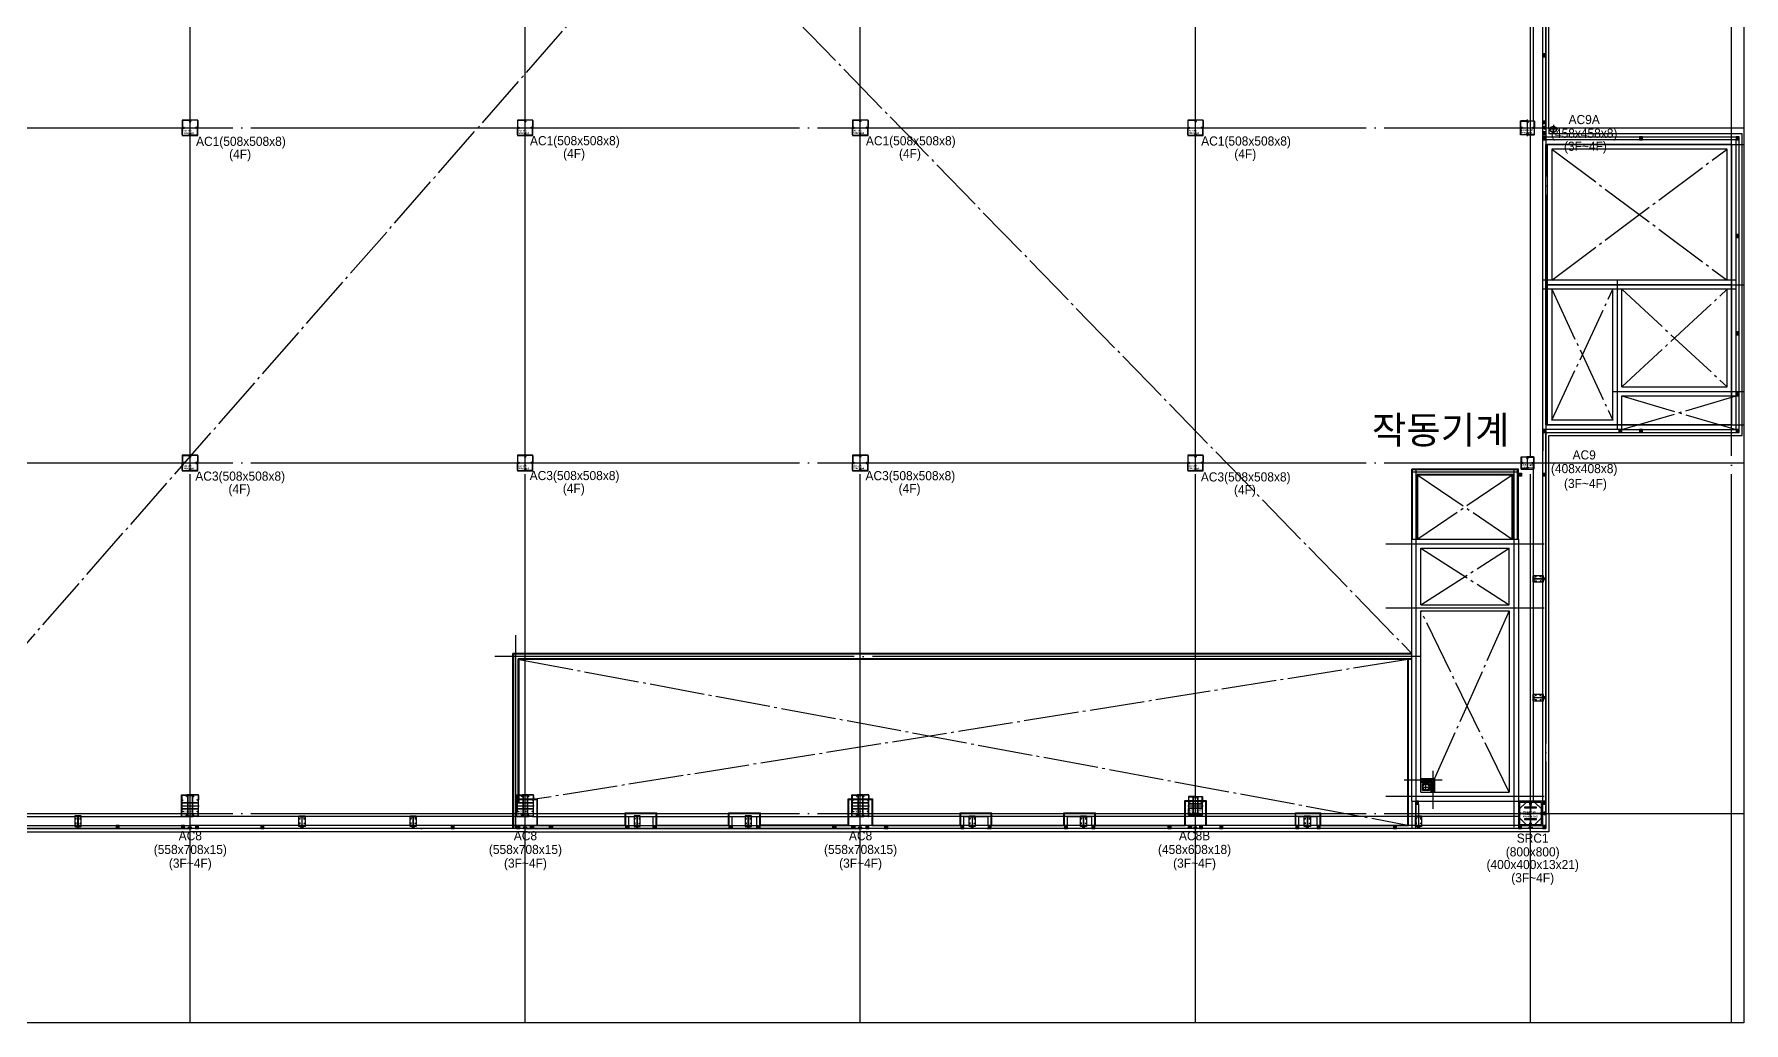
# Model space of a CAD drawing. Header units: millimetres. Extents: x -47382 to 204618, y -51045 to 127155.
# Drawn here: x 85886 to 142000, y 0 to 32442 of the extents above; entities that cross this region are included whole.
import ezdxf
from ezdxf.enums import TextEntityAlignment as Align

# ---------------------------------------------------------------- set-up
doc = ezdxf.new("R2010")
doc.units = ezdxf.units.MM
doc.header["$LTSCALE"] = 300
doc.header["$MEASUREMENT"] = 0
for name, pattern in [('CEN', [62, 60, -1, 0, -1]), ('HID', [2, 1.1, -0.9]), ('STD_SHAFT', [7.3, 6, -0.5, 0.3, -0.5]), ('지상4층 평면도$0$CEN', [62, 60, -1, 0, -1])]:
    doc.linetypes.add(name, pattern=pattern)
doc.layers.get('0').update_dxf_attribs({"linetype": 'CONTINUOUS'})
doc.layers.get('Defpoints').update_dxf_attribs({"color": 153, "linetype": 'CONTINUOUS'})
for name, color, linetype in [('1', 7, 'CONTINUOUS'), ('6', 6, 'CONTINUOUS'), ('A-CEN', 1, 'CEN'), ('A-CODE-DRAIN', 6, 'CONTINUOUS'), ('A-FLOR-FLIN-TYP2', 8, 'CONTINUOUS'), ('A-FLOR-GW', 6, 'CONTINUOUS'), ('A-FLOR-OPEN-BELO', 6, 'STD_SHAFT'), ('A-FLOR-STUD', 9, 'CONTINUOUS'), ('A-ST-AXIS-CEN', 252, 'CEN'), ('A-ST-COL', 2, 'CONTINUOUS'), ('A-ST-CONC', 2, 'CONTINUOUS'), ('A-WALL-DRY1', 7, 'CONTINUOUS'), ('Bound', 9, 'CONTINUOUS'), ('SS-PLATE', 32, 'CONTINUOUS'), ('STEEL', 2, 'CONTINUOUS'), ('XREF-PLAN$0$A-STEEL', 7, 'CONTINUOUS'), ('지상4층 평면도$0$A-CEN', 1, '지상4층 평면도$0$CEN'), ('지상4층 평면도$0$A-WALL-DRY2', 71, 'CONTINUOUS'), ('지상4층 평면도$0$저온단열', 160, 'CONTINUOUS')]:
    doc.layers.add(name, color=color, linetype=linetype)
doc.layers.add('Defpoint', color=161, linetype='CONTINUOUS', plot=False)
doc.layers.add('보조근', color=7, linetype='CONTINUOUS', lineweight=0)
doc.styles.add('SH_대대리576', font='NanumGothicBold.ttf')
doc.styles.add('돋움', font='')
doc.styles.get('돋움').set_extended_font_data('Dotum')

# ---------------------------------------------------------------- blocks, each defined once
blk = doc.blocks.new('A$C4F264D33')
at = {"layer": 'A-CODE-DRAIN'}
for p, q in [((300, 150, -103000), (0, 150, -103000)), ((150, 300, -103000), (150, 0, -103000))]:
    blk.add_line(p, q, dxfattribs=at)
blk.add_circle((150, 150, -103000), 100, dxfattribs=at)
blk = doc.blocks.new('44')
at = {"layer": 'A-CEN'}
for p, q in [((-3350, -850), (-3350, 10900)), ((-150, 10900), (-150, -850)), ((-4350, 8450), (850, 8450)), ((-4350, 6350), (850, 6350)), ((850, 150), (-4350, 150))]:
    blk.add_line(p, q, dxfattribs=at)
at = {"layer": 'A-FLOR-OPEN-BELO'}
for p, q in [((-3200, 8300), (-300, 6450)), ((-3200, 6450), (-300, 8300)), ((-300, 300), (-3200, 6250)), ((-300, 6250), (-2750, 750))]:
    blk.add_line(p, q, dxfattribs=at)
at = {"layer": 'A-ST-CONC'}
for p, q in [((-3500, 8600), (0, 8600)), ((-3500, 0), (-3500, 8600)), ((0, 8600), (0, 0)), ((-3200, 8300), (-300, 8300)), ((-3200, 6450), (-3200, 8300)), ((-300, 6450), (-300, 8300)), ((-3200, 6450), (-300, 6450)), ((-3200, 6250), (-300, 6250)), ((-3200, 300), (-3200, 6250)), ((-300, 6250), (-300, 300)), ((-3500, 0), (0, 0)), ((-3200, 300), (-300, 300))]:
    blk.add_line(p, q, dxfattribs=at)
blk = doc.blocks.new('A$C284E115B')
at = {"layer": 'A-FLOR-STUD'}
for p, q in [((2, 48, -103000), (98, 2, -103000)), ((2, 2, -103000), (98, 48, -103000))]:
    blk.add_line(p, q, dxfattribs=at)
at = {"layer": 'A-FLOR-STUD', "elevation": -103000}
for points in [[(0, 50), (100, 50), (100, 0), (0, 0)], [(2, 48), (98, 48), (98, 2), (2, 2)]]:
    blk.add_lwpolyline(points, close=True, dxfattribs=at)
blk = doc.blocks.new('BOLT')
at = {"layer": '1', "color": 251}
for p, q in [((-21, 0), (21, 0)), ((0, -21), (0, 21))]:
    blk.add_line(p, q, dxfattribs=at)
at = {"layer": '6', "color": 251}
blk.add_circle((0, 0), 11, dxfattribs=at)
blk = doc.blocks.new('WC2_BP')
at = {"layer": 'SS-PLATE', "color": 251, "ltscale": 0.05}
blk.add_lwpolyline([(-175, -100), (175, -100), (175, 100), (-175, 100)], close=True, dxfattribs=at)
at = {"linetype": 'HID', "yscale": 0.909090909090909, "zscale": 0.909090909090909}
for p, xscale in [((-75, 75), -0.909090909090909), ((75, 75), 0.909090909090909)]:
    blk.add_blockref('BOLT', p, dxfattribs=dict(at, xscale=xscale))
at = {"linetype": 'HID', "yscale": 0.909090909090909, "zscale": 0.909090909090909, "rotation": 180}
for p, xscale in [((-75, -75), 0.909090909090909), ((75, -75), -0.909090909090909)]:
    blk.add_blockref('BOLT', p, dxfattribs=dict(at, xscale=xscale))
blk = doc.blocks.new('H-300X150X6_5X9')
at = {"layer": 'Defpoint'}
for p, q in [((-3.25, 0), (3.25, 0)), ((0, -150), (0, 150))]:
    blk.add_line(p, q, dxfattribs=at)
at = {"layer": 'STEEL'}
blk.add_lwpolyline([(-75, -150), (-75, -141), (-16.25, -141, 0.41421356), (-3.25, -128), (-3.25, 128, 0.41421356), (-16.25, 141), (-75, 141), (-75, 150), (75, 150), (75, 141), (16.25, 141, 0.41421356), (3.25, 128), (3.25, -128, 0.41421356), (16.25, -141), (75, -141), (75, -150)], format="xyb", close=True, dxfattribs=at)
at = {"layer": 'SS-PLATE', "color": 251, "ltscale": 0.05, "rotation": 90}
blk.add_blockref('WC2_BP', (0, 0), dxfattribs=at)
blk = doc.blocks.new('A$C2E56680A')
blk.add_blockref('A$C284E115B', (0, 50))
at = {"layer": 'STEEL', "xscale": -1, "rotation": 90.00000000000001}
blk.add_blockref('H-300X150X6_5X9', (250, 75, -103000), dxfattribs=at)
blk = doc.blocks.new('3-11000')
at = {"layer": 'A-FLOR-FLIN-TYP2'}
for p, q in [((200, -400, -103000), (200, 11000, -103000)), ((500, 229, -103000), (500, 10796, -103000))]:
    blk.add_line(p, q, dxfattribs=at)
at = {"layer": 'A-FLOR-GW'}
for p, q in [((0, 0, -103000), (0, 11000, -103000)), ((100, 0, -103000), (100, 11000, -103000))]:
    blk.add_line(p, q, dxfattribs=at)
for p in [(100, 7250), (100, 3600)]:
    blk.add_blockref('A$C2E56680A', p)
blk = doc.blocks.new('A$C02DD68EE')
at = {"layer": 'A-FLOR-STUD'}
for p, q in [((125, 11000, -103000), (102, 10952, -103000)), ((125, 11000, -103000), (148, 10952, -103000)), ((102, 48, -103000), (125, 0, -103000)), ((148, 48, -103000), (125, 0, -103000))]:
    blk.add_line(p, q, dxfattribs=at)
at = {"layer": 'A-FLOR-STUD', "elevation": -103000}
for points in [[(100, 11000), (100, 10950), (150, 10950), (150, 11000)], [(102, 11000), (102, 10952), (148, 10952), (148, 11000)], [(150, 0), (150, 50), (100, 50), (100, 0)], [(148, 0), (148, 48), (102, 48), (102, 0)]]:
    blk.add_lwpolyline(points, dxfattribs=at)
blk.add_blockref('3-11000', (0, 0))
blk = doc.blocks.new('XREF-PLAN$0$각-100X100')
at = {"layer": 'XREF-PLAN$0$A-STEEL', "color": 1}
for p, q in [((-47.7, -47.7), (47.7, 47.7)), ((-47.7, 47.7), (47.7, -47.7))]:
    blk.add_line(p, q, dxfattribs=at)
at = {"layer": 'XREF-PLAN$0$A-STEEL'}
blk.add_lwpolyline([(-50, -50), (50, -50), (50, 50), (-50, 50)], close=True, dxfattribs=at)
at = {"layer": 'XREF-PLAN$0$A-STEEL', "color": 8}
blk.add_lwpolyline([(-47.7, -47.7), (47.7, -47.7), (47.7, 47.7), (-47.7, 47.7)], close=True, dxfattribs=at)
blk = doc.blocks.new('A$Cf76505f3')
at = {"layer": 'A-FLOR-FLIN-TYP2'}
for p, q in [((200, 400), (200, 12600)), ((500, 400), (500, 11296))]:
    blk.add_line(p, q, dxfattribs=at)
at = {"layer": 'A-FLOR-GW'}
for p, q in [((0, 0), (0, 11500)), ((100, 0), (100, 11500))]:
    blk.add_line(p, q, dxfattribs=at)
for p in [(100, 7625, 103000), (100, 3725, 103000)]:
    blk.add_blockref('A$C2E56680A', p)
blk = doc.blocks.new('G$C5DE91E45')
at = {"layer": 'A-CEN'}
for p, q in [((177, 150), (177, 4750)), ((177, 4750), (6227, 4750)), ((6227, 4750), (6227, 150)), ((6227, 150), (177, 150))]:
    blk.add_line(p, q, dxfattribs=at)
at = {"layer": 'A-ST-CONC'}
for p, q in [((6377, 4900), (27, 4900)), ((27, 4900), (27, 0)), ((6077, 4600), (327, 4600)), ((327, 300), (327, 4600)), ((6077, 4600), (6077, 300)), ((6377, 4900), (6377, 0)), ((6377, 0), (27, 0)), ((6077, 300), (327, 300))]:
    blk.add_line(p, q, dxfattribs=at)
blk = doc.blocks.new('xbar')
at = {"layer": 'Defpoints'}
blk.add_lwpolyline([(-21, 21), (21, 21), (21, -21), (-21, -21)], close=True, dxfattribs=at)
at = {"layer": '보조근'}
for p, q in [((-21, -21), (21, 21)), ((-21, 21), (21, -21))]:
    blk.add_line(p, q, dxfattribs=at)
blk = doc.blocks.new('G$CDF37BB4F')
for points in [[(760, 760), (40, 760), (40, 40), (760, 40)], [(390, 690), (382, 690), (382, 700), (418, 700), (418, 690), (410, 690), (410, 600), (390, 600)], [(304, 410), (304, 418), (294, 418), (294, 382), (304, 382), (304, 390), (394, 390), (394, 410)], [(390, 110), (382, 110), (382, 100), (418, 100), (418, 110), (410, 110), (410, 200), (390, 200)], [(496, 410), (496, 418), (506, 418), (506, 382), (496, 382), (496, 390), (406, 390), (406, 410)]]:
    blk.add_lwpolyline(points, close=True)
for points in [[(254, 760), (40, 546)], [(546, 760), (760, 546)], [(254, 40), (40, 254)], [(546, 40), (760, 254)]]:
    blk.add_lwpolyline(points)
at = {"layer": 'A-ST-COL'}
blk.add_lwpolyline([(800, 800), (0, 800), (0, 0), (800, 0)], close=True, dxfattribs=at)
blk.add_lwpolyline([(200, 200), (600, 200), (600, 221), (428, 221, -0.414214), (406, 243), (406, 557, -0.414214), (428, 579), (600, 579), (600, 600), (200, 600), (200, 579), (372, 579, -0.414214), (394, 557), (394, 243, -0.414214), (372, 221), (200, 221)], format="xyb", close=True, dxfattribs=at)
at = {"layer": 'Defpoint'}
for p, q in [((400, 800), (400, 0)), ((800, 400), (0, 400))]:
    blk.add_line(p, q, dxfattribs=at)
at = {"layer": '보조근', "rotation": 89.99999999999937}
for p in [(400, 739), (61, 400), (400, 61), (739, 400)]:
    blk.add_blockref('xbar', p, dxfattribs=at)
at = {"layer": 'Defpoint', "linetype": 'Continuous', "style": 'SH_대대리576'}
for s, p in [('400x400x13x21', (155, 299)), ('SRC1 (B2~4F)', (155, 450)), ('800x800', (155, 369))]:
    blk.add_text(s, height=50, dxfattribs=at).set_placement(p, align=Align.MIDDLE_LEFT)
blk = doc.blocks.new('AC8(3~4f)')
for points in [[(201, 728), (401, 728), (401, 713), (201, 713)], [(401, 728), (201, 728), (201, 713), (401, 713)], [(22, 199), (22, 549), (37, 549), (37, 199)], [(201, 22), (401, 22), (401, 37), (201, 37)], [(401, 22), (201, 22), (201, 37), (401, 37)], [(580, 199), (580, 549), (565, 549), (565, 199)]]:
    blk.add_hatch(color=9).paths.add_polyline_path(points)
for p, q in [((222, 710), (222, 38)), ((231, 710), (231, 38)), ((371, 710), (371, 38)), ((380, 710), (380, 38)), ((37, 478), (565, 478)), ((37, 469), (565, 469)), ((37, 279), (565, 279)), ((37, 270), (565, 270))]:
    blk.add_line(p, q)
at = {"color": 8, "linetype": 'Continuous'}
for points in [[(201, 728), (401, 728), (401, 713), (201, 713)], [(401, 728), (201, 728), (201, 713), (401, 713)], [(22, 199), (22, 549), (37, 549), (37, 199)], [(201, 22), (401, 22), (401, 37), (201, 37)], [(401, 22), (201, 22), (201, 37), (401, 37)], [(580, 199), (580, 549), (565, 549), (565, 199)]]:
    blk.add_lwpolyline(points, close=True, dxfattribs=at)
at = {"layer": 'A-ST-COL'}
for p, q in [((22, 708), (22, 569)), ((30, 708), (30, 569)), ((42, 728), (181, 728)), ((42, 720), (181, 720)), ((46, 558), (77, 571)), ((49, 550), (80, 563)), ((80, 563), (77, 571)), ((192, 704), (179, 673)), ((187, 670), (179, 673)), ((200, 701), (187, 670)), ((402, 701), (415, 670)), ((410, 704), (423, 673)), ((415, 670), (423, 673)), ((560, 728), (421, 728)), ((560, 720), (421, 720)), ((522, 563), (525, 571)), ((553, 550), (522, 563)), ((556, 558), (525, 571)), ((572, 708), (572, 569)), ((580, 708), (580, 569)), ((22, 40), (22, 179)), ((30, 40), (30, 179)), ((42, 28), (181, 28)), ((42, 20), (181, 20)), ((46, 190), (77, 177)), ((49, 198), (80, 185)), ((80, 185), (77, 177)), ((187, 78), (179, 75)), ((192, 44), (179, 75)), ((200, 47), (187, 78)), ((402, 47), (415, 78)), ((410, 44), (422, 75)), ((415, 78), (422, 75)), ((560, 28), (421, 28)), ((560, 20), (421, 20)), ((553, 198), (522, 185)), ((522, 185), (525, 177)), ((556, 190), (525, 177)), ((572, 40), (572, 179)), ((580, 40), (580, 179))]:
    blk.add_line(p, q, dxfattribs=at)
for centre, radius, start, end in [((42, 708), 20, 90, 180), ((42, 569), 20, 180, 290), ((42, 708), 12, 90, 180), ((42, 569), 12, 180, 290), ((181, 708), 20, 340, 90), ((181, 708), 12, 340, 90), ((421, 708), 20, 90, 200), ((421, 708), 12, 90, 200), ((560, 569), 20, 250, 0), ((560, 569), 12, 250, 0), ((560, 708), 20, 0, 90), ((560, 708), 12, 0, 90), ((42, 179), 20, 70, 180), ((42, 40), 20, 180, 270), ((42, 179), 12, 70, 180), ((42, 40), 12, 180, 270), ((181, 40), 20, 270, 20), ((181, 40), 12, 270, 20), ((421, 40), 20, 160, 270), ((421, 40), 12, 160, 270), ((560, 179), 20, 0, 110), ((560, 179), 12, 0, 110), ((560, 40), 20, 270, 0), ((560, 40), 12, 270, 0)]:
    blk.add_arc(centre, radius, start, end, dxfattribs=at)
at = {"layer": 'Bound', "color": 9, "linetype": 'Continuous'}
for p, q in [((22, 728), (580, 728)), ((22, 20), (22, 728)), ((580, 728), (560, 728)), ((580, 20), (580, 728)), ((580, 20), (22, 20))]:
    blk.add_line(p, q, dxfattribs=at)
at = {"layer": 'Defpoint'}
for p, q in [((301, 0), (301, 748)), ((0, 372), (602, 372))]:
    blk.add_line(p, q, dxfattribs=at)
at = {"layer": 'Defpoint', "linetype": 'Continuous', "style": 'SH_대대리576'}
for s, p in [('AC8 (3~4F)', (67, 183)), ('558x708x15', (67, 102))]:
    blk.add_text(s, height=50, dxfattribs=at).set_placement(p, align=Align.MIDDLE_LEFT)
blk = doc.blocks.new('AC8B(3~4f)')
for points in [[(22, 401), (22, 251), (40, 251), (40, 401)], [(480, 251), (480, 401), (462, 401), (462, 251)]]:
    blk.add_hatch(color=9).paths.add_polyline_path(points)
for p, q in [((172, 623), (172, 29)), ((181, 623), (181, 29)), ((321, 623), (321, 29)), ((330, 623), (330, 29)), ((35, 400), (467, 400)), ((35, 391), (467, 391)), ((35, 261), (467, 261)), ((35, 252), (467, 252))]:
    blk.add_line(p, q)
at = {"color": 8, "linetype": 'Continuous'}
for points in [[(22, 401), (22, 251), (40, 251), (40, 401)], [(480, 251), (480, 401), (462, 401), (462, 251)]]:
    blk.add_lwpolyline(points, close=True, dxfattribs=at)
at = {"layer": 'A-ST-COL'}
for points in [[(242, 606), (231, 575), (238, 572), (250, 603, 0.520567), (231, 630), (42, 630, 0.414214), (22, 610), (22, 421, 0.520567), (49, 402), (80, 414), (77, 421), (46, 410, -0.520567), (30, 421), (30, 610, -0.414214), (42, 622), (231, 622, -0.520567)], [(260, 606), (271, 575), (264, 572), (252, 603, -0.520567), (271, 630), (460, 630, -0.414214), (480, 610), (480, 421, -0.520567), (453, 402), (422, 414), (425, 421), (456, 410, 0.520567), (472, 421), (472, 610, 0.414214), (460, 622), (271, 622, 0.520567)], [(242, 46), (231, 77), (238, 80), (250, 49, -0.520567), (231, 22), (42, 22, -0.414214), (22, 42), (22, 231, -0.520567), (49, 250), (80, 238), (77, 231), (46, 242, 0.520567), (30, 231), (30, 42, 0.414214), (42, 30), (231, 30, 0.520567)], [(260, 46), (271, 77), (264, 80), (252, 49, 0.520567), (271, 22), (460, 22, 0.414214), (480, 42), (480, 231, 0.520567), (453, 250), (422, 238), (425, 231), (456, 242, -0.520567), (472, 231), (472, 42, -0.414214), (460, 30), (271, 30, -0.520567)]]:
    blk.add_lwpolyline(points, format="xyb", close=True, dxfattribs=at)
at = {"layer": 'Bound', "color": 9, "linetype": 'Continuous'}
for p, q in [((22, 630), (480, 630)), ((22, 630), (22, 22)), ((480, 22), (480, 630)), ((22, 22), (480, 22))]:
    blk.add_line(p, q, dxfattribs=at)
at = {"layer": 'Defpoint'}
for p, q in [((251, 0), (251, 652)), ((0, 326), (502, 326))]:
    blk.add_line(p, q, dxfattribs=at)
at = {"layer": 'Defpoint', "linetype": 'Continuous', "style": 'SH_대대리576'}
for s, p in [('AC8B (3~4F)', (41, 171)), ('458x608x18', (41, 90))]:
    blk.add_text(s, height=50, dxfattribs=at).set_placement(p, align=Align.MIDDLE_LEFT)
blk = doc.blocks.new('AC9(3~4f)')
at = {"layer": 'A-ST-COL'}
for points in [[(42, 422, 0.414214), (30, 410), (30, 246, 0.520567), (46, 235), (77, 246), (80, 239), (49, 227, -0.520567), (22, 246), (22, 410, -0.414214), (42, 430), (206, 430, -0.520567), (225, 403), (213, 372), (206, 375), (217, 406, 0.520567), (206, 422)], [(42, 30, -0.414214), (30, 42), (30, 206, -0.520567), (46, 217), (77, 206), (80, 213), (49, 225, 0.520567), (22, 206), (22, 42, 0.414214), (42, 22), (206, 22, 0.520567), (225, 49), (213, 80), (206, 77), (217, 46, -0.520567), (206, 30)], [(410, 422, -0.414214), (422, 410), (422, 246, -0.520567), (406, 235), (375, 246), (372, 239), (403, 227, 0.520567), (430, 246), (430, 410, 0.414214), (410, 430), (246, 430, 0.520567), (227, 403), (239, 372), (246, 375), (235, 406, -0.520567), (246, 422)], [(410, 30, 0.414214), (422, 42), (422, 206, 0.520567), (406, 217), (375, 206), (372, 213), (403, 225, -0.520567), (430, 206), (430, 42, -0.414214), (410, 22), (246, 22, -0.520567), (227, 49), (239, 80), (246, 77), (235, 46, 0.520567), (246, 30)]]:
    blk.add_lwpolyline(points, format="xyb", close=True, dxfattribs=at)
at = {"layer": 'Bound', "color": 9, "linetype": 'Continuous'}
for p, q in [((22, 22), (22, 430)), ((22, 430), (430, 430)), ((22, 22), (430, 22)), ((430, 430), (430, 22))]:
    blk.add_line(p, q, dxfattribs=at)
at = {"layer": 'Defpoint'}
for p, q in [((0, 226), (452, 226)), ((226, 0), (226, 452))]:
    blk.add_line(p, q, dxfattribs=at)
at = {"layer": 'Defpoint', "linetype": 'Continuous', "style": 'SH_대대리576'}
for s, p in [('AC9 (3~4F)', (51, 165)), ('408x408x8', (51, 84))]:
    blk.add_text(s, height=50, dxfattribs=at).set_placement(p, align=Align.MIDDLE_LEFT)
blk = doc.blocks.new('AC9A(3~4f)')
at = {"layer": 'A-ST-COL'}
for points in [[(265, 479), (254, 448), (261, 445), (273, 476, 0.520567), (254, 503), (65, 503, 0.414214), (45, 483), (45, 294, 0.520567), (72, 275), (103, 287), (100, 294), (69, 283, -0.520567), (53, 294), (53, 483, -0.414214), (65, 495), (254, 495, -0.520567)], [(265, 69), (254, 100), (261, 103), (273, 72, -0.520567), (254, 45), (65, 45, -0.414214), (45, 65), (45, 254, -0.520567), (72, 273), (103, 261), (100, 254), (69, 265, 0.520567), (53, 254), (53, 65, 0.414214), (65, 53), (254, 53, 0.520567)], [(283, 479), (294, 448), (287, 445), (275, 476, -0.520567), (294, 503), (483, 503, -0.414214), (503, 483), (503, 294, -0.520567), (476, 275), (445, 287), (448, 294), (479, 283, 0.520567), (495, 294), (495, 483, 0.414214), (483, 495), (294, 495, 0.520567)], [(283, 69), (294, 100), (287, 103), (275, 72, 0.520567), (294, 45), (483, 45, 0.414214), (503, 65), (503, 254, 0.520567), (476, 273), (445, 261), (448, 254), (479, 265, -0.520567), (495, 254), (495, 65, -0.414214), (483, 53), (294, 53, -0.520567)]]:
    blk.add_lwpolyline(points, format="xyb", close=True, dxfattribs=at)
at = {"layer": 'Bound', "color": 9, "linetype": 'Continuous'}
for p, q in [((45, 503), (503, 503)), ((45, 45), (45, 503)), ((503, 45), (45, 45)), ((503, 45), (503, 503))]:
    blk.add_line(p, q, dxfattribs=at)
at = {"layer": 'Defpoint'}
for p, q in [((0, 274), (548, 274)), ((274, 0), (274, 548))]:
    blk.add_line(p, q, dxfattribs=at)
at = {"layer": 'Defpoint', "linetype": 'Continuous', "style": 'SH_대대리576'}
for s, p in [('AC9A (3~4F)', (77, 193)), ('458x458x8', (77, 112))]:
    blk.add_text(s, height=50, dxfattribs=at).set_placement(p, align=Align.MIDDLE_LEFT)
blk = doc.blocks.new('AC3(4f)')
at = {"layer": 'A-ST-COL'}
for p, q in [((20, 508), (20, 294)), ((20, 40), (20, 254)), ((28, 508), (28, 294)), ((28, 40), (28, 254)), ((40, 528), (254, 528)), ((40, 520), (254, 520)), ((40, 28), (254, 28)), ((40, 20), (254, 20)), ((44, 283), (75, 296)), ((44, 265), (75, 252)), ((47, 275), (78, 288)), ((47, 273), (78, 260)), ((78, 288), (75, 296)), ((78, 260), (75, 252)), ((265, 504), (252, 473)), ((260, 470), (252, 473)), ((260, 78), (252, 75)), ((265, 44), (252, 75)), ((273, 501), (260, 470)), ((273, 47), (260, 78)), ((275, 501), (288, 470)), ((275, 47), (288, 78)), ((283, 504), (296, 473)), ((283, 44), (296, 75)), ((288, 470), (296, 473)), ((288, 78), (296, 75)), ((508, 528), (294, 528)), ((508, 520), (294, 520)), ((508, 28), (294, 28)), ((508, 20), (294, 20)), ((470, 288), (473, 296)), ((501, 275), (470, 288)), ((501, 273), (470, 260)), ((470, 260), (473, 252)), ((504, 283), (473, 296)), ((504, 265), (473, 252)), ((520, 508), (520, 294)), ((520, 40), (520, 254)), ((528, 508), (528, 294)), ((528, 40), (528, 254))]:
    blk.add_line(p, q, dxfattribs=at)
for centre, radius, start, end in [((40, 508), 20, 90, 180), ((40, 294), 20, 180, 290), ((40, 254), 20, 70, 180), ((40, 40), 20, 180, 270), ((40, 508), 12, 90, 180), ((40, 294), 12, 180, 290), ((40, 254), 12, 70, 180), ((40, 40), 12, 180, 270), ((254, 508), 20, 340, 90), ((254, 508), 12, 340, 90), ((254, 40), 20, 270, 20), ((254, 40), 12, 270, 20), ((294, 508), 20, 90, 200), ((294, 40), 20, 160, 270), ((294, 508), 12, 90, 200), ((294, 40), 12, 160, 270), ((508, 294), 20, 250, 0), ((508, 254), 20, 0, 110), ((508, 294), 12, 250, 0), ((508, 254), 12, 0, 110), ((508, 508), 20, 0, 90), ((508, 508), 12, 0, 90), ((508, 40), 20, 270, 0), ((508, 40), 12, 270, 0)]:
    blk.add_arc(centre, radius, start, end, dxfattribs=at)
at = {"layer": 'Bound', "color": 9, "linetype": 'Continuous'}
for p, q in [((528, 528), (20, 528)), ((20, 528), (20, 20)), ((20, 20), (528, 20)), ((528, 20), (528, 528))]:
    blk.add_line(p, q, dxfattribs=at)
at = {"layer": 'Defpoint'}
for p, q in [((0, 274), (548, 274)), ((274, 0), (274, 548))]:
    blk.add_line(p, q, dxfattribs=at)
at = {"layer": 'Defpoint', "linetype": 'Continuous', "style": 'SH_대대리576'}
for s, p in [('AC3 (4F)', (55, 177)), ('508x508x8', (55, 96))]:
    blk.add_text(s, height=50, dxfattribs=at).set_placement(p, align=Align.MIDDLE_LEFT)
blk = doc.blocks.new('AC1 (4f)')
at = {"layer": 'A-ST-COL'}
for p, q in [((20, 508), (20, 294)), ((20, 40), (20, 254)), ((28, 508), (28, 294)), ((28, 40), (28, 254)), ((40, 528), (254, 528)), ((40, 520), (254, 520)), ((40, 28), (254, 28)), ((40, 20), (254, 20)), ((44, 283), (75, 296)), ((44, 265), (75, 252)), ((47, 275), (78, 288)), ((47, 273), (78, 260)), ((78, 288), (75, 296)), ((78, 260), (75, 252)), ((265, 504), (252, 473)), ((260, 470), (252, 473)), ((260, 78), (252, 75)), ((265, 44), (252, 75)), ((273, 501), (260, 470)), ((273, 47), (260, 78)), ((275, 501), (288, 470)), ((275, 47), (288, 78)), ((283, 504), (296, 473)), ((283, 44), (296, 75)), ((288, 470), (296, 473)), ((288, 78), (296, 75)), ((508, 528), (294, 528)), ((508, 520), (294, 520)), ((508, 28), (294, 28)), ((508, 20), (294, 20)), ((470, 288), (473, 296)), ((501, 275), (470, 288)), ((501, 273), (470, 260)), ((470, 260), (473, 252)), ((504, 283), (473, 296)), ((504, 265), (473, 252)), ((520, 508), (520, 294)), ((520, 40), (520, 254)), ((528, 508), (528, 294)), ((528, 40), (528, 254))]:
    blk.add_line(p, q, dxfattribs=at)
for centre, radius, start, end in [((40, 508), 20, 90, 180), ((40, 294), 20, 180, 290), ((40, 254), 20, 70, 180), ((40, 40), 20, 180, 270), ((40, 508), 12, 90, 180), ((40, 294), 12, 180, 290), ((40, 254), 12, 70, 180), ((40, 40), 12, 180, 270), ((254, 508), 20, 340, 90), ((254, 508), 12, 340, 90), ((254, 40), 20, 270, 20), ((254, 40), 12, 270, 20), ((294, 508), 20, 90, 200), ((294, 40), 20, 160, 270), ((294, 508), 12, 90, 200), ((294, 40), 12, 160, 270), ((508, 294), 20, 250, 0), ((508, 254), 20, 0, 110), ((508, 294), 12, 250, 0), ((508, 254), 12, 0, 110), ((508, 508), 20, 0, 90), ((508, 508), 12, 0, 90), ((508, 40), 20, 270, 0), ((508, 40), 12, 270, 0)]:
    blk.add_arc(centre, radius, start, end, dxfattribs=at)
at = {"layer": 'Bound', "color": 9, "linetype": 'Continuous'}
for p, q in [((528, 528), (20, 528)), ((20, 528), (20, 20)), ((20, 20), (528, 20)), ((528, 20), (528, 528))]:
    blk.add_line(p, q, dxfattribs=at)
at = {"layer": 'Defpoint'}
for p, q in [((0, 274), (548, 274)), ((274, 0), (274, 548))]:
    blk.add_line(p, q, dxfattribs=at)
at = {"layer": 'Defpoint', "linetype": 'Continuous', "style": 'SH_대대리576'}
for s, p in [('AC1 (4F)', (56, 181)), ('508x508x8', (56, 100))]:
    blk.add_text(s, height=50, dxfattribs=at).set_placement(p, align=Align.MIDDLE_LEFT)
blk = doc.blocks.new('ACT 지상4층구조평면도')
at = {"layer": 'Defpoint'}
blk.add_lwpolyline([(189382, 51045), (47382, 51045), (47382, 150416), (189382, 150416)], close=True, dxfattribs=at)
for name, p in [('AC1 (4f)', (138108, 80142)), ('AC1 (4f)', (149108, 80142)), ('AC1 (4f)', (160108, 80142)), ('AC1 (4f)', (171108, 80142)), ('AC9A(3~4f)', (182008, 80142)), ('AC3(4f)', (138108, 69142)), ('AC3(4f)', (149108, 69142)), ('AC3(4f)', (160108, 69142)), ('AC3(4f)', (171108, 69142)), ('AC9(3~4f)', (182056, 69190)), ('AC8(3~4f)', (138081, 57794)), ('AC8(3~4f)', (149081, 57794)), ('AC8(3~4f)', (160081, 57794)), ('AC8B(3~4f)', (171131, 57840)), ('G$CDF37BB4F', (181982, 57516))]:
    blk.add_blockref(name, p)

msp = doc.modelspace()

# ---------------------------------------------------------------- linework, layer by layer
at = {"layer": 'A-CEN'}
for p, q in [((135500, 28821), (142000, 28821)), ((141600, 24221), (135550, 24221)), ((135550, 24221), (135550, 19621)), ((137850, 19471), (137850, 24371, 0)), ((141600, 24221), (142000, 24221)), ((141600, 19621), (141600, 24221)), ((137700, 20721), (142000, 20721)), ((135500, 19621), (142000, 19621)), ((135550, 19621), (141600, 19621)), ((134600, 18071), (131100, 18071)), ((130850, 7971), (132100, 7971)), ((131800, 7021), (131800, 8271))]:
    msp.add_line(p, q, dxfattribs=at)
msp.add_lwpolyline([(75700, 64371), (135500, 64371), (135500, 6371), (35500, 6371), (35500, 64371), (74500, 64371)], dxfattribs=at)
msp.add_lwpolyline([(135500, 28821), (141600, 28821), (141600, 19621), (135500, 19621)], close=True, dxfattribs=at)
at = {"layer": 'A-CODE-DRAIN'}
for p, q in [((131450, 7736), (131680, 7736)), ((131565, 7621), (131565, 7851))]:
    msp.add_line(p, q, dxfattribs=at)
msp.add_circle((131565, 7736), 100, dxfattribs=at)
at = {"layer": 'A-FLOR-FLIN-TYP2'}
for p, q in [((141750, 19471), (141750, 20571)), ((138000, 19471), (141850, 19471)), ((134600, 6771), (123771, 6771)), ((134600, 6471), (124000, 6471))]:
    msp.add_line(p, q, dxfattribs=at)
for points in [[(135400, 19371), (135400, 18771)], [(131325, 7171), (131325, 6771)]]:
    msp.add_lwpolyline(points, dxfattribs=at)
at = {"layer": 'A-FLOR-GW'}
for p, q in [((135500, 29371), (135500, 29071)), ((135500, 29071), (141850, 29071)), ((141950, 29171), (135600, 29171)), ((141850, 19371), (141850, 29071)), ((141950, 19271), (141950, 29171)), ((135500, 19371), (141850, 19371)), ((135600, 19271), (141950, 19271)), ((124890, 6371), (124000, 6371)), ((135000, 6271), (124000, 6271)), ((131100, 6371), (124890, 6371)), ((135000, 6371), (130465, 6371))]:
    msp.add_line(p, q, dxfattribs=at)
for points in [[(135600, 29371), (135600, 29171)], [(135500, 18371), (135500, 19371)], [(135600, 18371), (135600, 19271)], [(131100, 7271), (131100, 6371)], [(131225, 7271), (131225, 6371)], [(135500, 6871), (135500, 6371), (135000, 6371)], [(135600, 6871), (135600, 6271), (135000, 6271)]]:
    msp.add_lwpolyline(points, dxfattribs=at)
at = {"layer": 'A-FLOR-OPEN-BELO'}
for p, q in [((80400, 6471), (131100, 64371)), ((80400, 64271), (131100, 12121)), ((135700, 24371), (141450, 28671)), ((135700, 28671), (141450, 24371)), ((135700, 19771), (137700, 24071, 0)), ((135700, 24071), (137700, 19771)), ((138000, 20871, 0), (141450, 24071)), ((138000, 24071, 0), (141450, 20871, 0)), ((138000, 19471), (141750, 20571)), ((138000, 20571, 0), (141750, 19471)), ((134400, 17971), (131300, 15871)), ((131300, 17971), (134400, 15871)), ((101800, 11921), (130971, 6490)), ((130971, 11921), (102398, 7346))]:
    msp.add_line(p, q, dxfattribs=at)
at = {"layer": 'A-FLOR-STUD'}
for p, q in [((124000, 6396), (124048, 6419)), ((124000, 6396), (124048, 6419)), ((124000, 6396), (124048, 6374)), ((124000, 6396), (124048, 6374)), ((134952, 6419), (135000, 6396)), ((134952, 6374), (135000, 6396))]:
    msp.add_line(p, q, dxfattribs=at)
for points in [[(124000, 6371), (124050, 6371), (124050, 6421), (124000, 6421)], [(124000, 6371), (124050, 6371), (124050, 6421), (124000, 6421)], [(124000, 6374), (124048, 6374), (124048, 6419), (124000, 6419)], [(124000, 6374), (124048, 6374), (124048, 6419), (124000, 6419)], [(135000, 6421), (134950, 6421), (134950, 6371), (135000, 6371)], [(135000, 6419), (134952, 6419), (134952, 6374), (135000, 6374)]]:
    msp.add_lwpolyline(points, dxfattribs=at)
at = {"layer": 'A-ST-AXIS-CEN'}
for p, q in [((91000, 0), (91000, 99371)), ((102000, 0), (102000, 99371)), ((113000, 0), (113000, 99371)), ((124000, 0), (124000, 99371)), ((135000, 0), (135000, 99371)), ((141600, 0), (141600, 99371)), ((0, 29371), (142000, 29371)), ((0, 18371), (142000, 18371)), ((0, 6871), (142000, 6871))]:
    msp.add_line(p, q, dxfattribs=at)
at = {"layer": 'A-ST-CONC'}
for p, q in [((141750, 24371), (135400, 24371)), ((135400, 19471), (135400, 24371)), ((141750, 20571), (141750, 24371)), ((135700, 24071), (135700, 19771)), ((137700, 24071), (135700, 24071)), ((137700, 19771), (137700, 24071, 0)), ((138000, 20871, 0), (138000, 24071, 0)), ((141450, 24071), (138000, 24071)), ((141450, 20871), (141450, 24071)), ((138000, 20871, 0), (141450, 20871, 0)), ((138000, 19471), (138000, 20571, 0)), ((138000, 20571, 0), (141750, 20571, 0)), ((137700, 19771), (135700, 19771)), ((138000, 19471), (135400, 19471))]:
    msp.add_line(p, q, dxfattribs=at)
at = {"layer": 'A-WALL-DRY1'}
for p, q in [((134600, 18171), (131100, 18171)), ((131100, 15871), (131100, 18171)), ((134588, 18159), (131113, 18159)), ((131113, 15871), (131113, 18159)), ((134575, 18146), (131125, 18146)), ((131125, 15871), (131125, 18146)), ((134425, 17996), (131275, 17996)), ((131275, 15871), (131275, 17996)), ((134413, 17984), (131288, 17984)), ((131288, 15871), (131288, 17984)), ((134400, 17971), (131300, 17971)), ((131300, 15871), (131300, 17971)), ((134400, 15871), (134400, 17971)), ((134413, 15871), (134413, 17984)), ((134425, 15871), (134425, 17996)), ((134575, 15871), (134575, 18146)), ((134588, 15871), (134588, 18159)), ((134600, 15871), (134600, 18171)), ((131100, 12121), (101600, 12121)), ((101600, 6371), (101600, 12121)), ((131100, 12109), (101613, 12109)), ((101613, 6371), (101613, 12109)), ((131100, 12096), (101625, 12096)), ((101625, 6371), (101625, 12096)), ((131100, 11946), (101775, 11946)), ((101775, 7227), (101775, 11946)), ((131100, 11934), (101788, 11934)), ((101788, 7227), (101788, 11934)), ((131100, 11921), (101800, 11921)), ((101800, 7227), (101800, 11921))]:
    msp.add_line(p, q, dxfattribs=at)
for points in [[(131400, 8021), (131850, 8021), (131850, 7571)], [(131400, 8006), (131835, 8006), (131835, 7571)], [(131400, 7991), (131820, 7991), (131820, 7571)], [(131400, 7976), (131805, 7976), (131805, 7571)], [(131400, 7926), (131755, 7926), (131755, 7571)], [(131400, 7901), (131730, 7901), (131730, 7571)]]:
    msp.add_lwpolyline(points, dxfattribs=at)
msp.add_lwpolyline([(131450, 7851), (131680, 7851), (131680, 7621), (131450, 7621)], close=True, dxfattribs=at)
at = {"layer": 'Defpoint'}
msp.add_lwpolyline([(142000, 0), (0, 0), (0, 99371), (142000, 99371)], close=True, dxfattribs=at)
at = {"layer": '지상4층 평면도$0$A-CEN'}
for p, q in [((101700, 6371), (101700, 12721)), ((131400, 12021), (101000, 12021))]:
    msp.add_line(p, q, dxfattribs=at)
at = {"layer": '지상4층 평면도$0$A-WALL-DRY2'}
for p, q in [((130971, 6490), (130971, 11921)), ((130981, 6481), (130981, 11921)), ((105280, 6891), (106320, 6891)), ((105290, 6881), (106310, 6881)), ((106310, 6481), (106310, 6881)), ((106320, 6490), (106320, 6891)), ((108680, 6490), (108680, 6891)), ((108680, 6891), (109720, 6891)), ((108690, 6481), (108690, 6881)), ((108690, 6881), (109710, 6881)), ((109710, 6481), (109710, 6881)), ((109720, 6490), (109720, 6891)), ((109720, 6490), (109720, 6891)), ((116280, 6891), (117320, 6891)), ((116280, 6891), (117320, 6891)), ((116290, 6881), (117310, 6881)), ((116290, 6881), (117310, 6881)), ((117310, 6481), (117310, 6881)), ((117320, 6490), (117320, 6891)), ((119680, 6891), (120720, 6891)), ((119680, 6490), (119680, 6891)), ((119680, 6891), (120720, 6891)), ((119690, 6881), (120710, 6881)), ((119690, 6481), (119690, 6881)), ((119690, 6881), (120710, 6881)), ((120720, 6490), (120720, 6891)), ((123652, 6490), (123652, 7294)), ((123652, 7294), (124348, 7294)), ((124348, 7294), (124348, 6490)), ((127280, 6891), (128120, 6891)), ((127280, 6490), (127280, 6891)), ((127280, 6891), (128120, 6891)), ((127290, 6881), (128110, 6881)), ((127290, 6881), (128110, 6881)), ((128110, 6481), (128110, 6881)), ((128120, 6490), (128120, 6891)), ((106310, 6481), (108690, 6481)), ((106320, 6490), (108680, 6490)), ((112612, 6481), (109710, 6481)), ((112602, 6490), (109720, 6490)), ((117310, 6481), (119690, 6481)), ((117320, 6490), (119680, 6490)), ((120720, 6490), (123652, 6490)), ((124348, 6490), (127280, 6490)), ((128110, 6481), (130981, 6481)), ((128120, 6490), (130971, 6490))]:
    msp.add_line(p, q, dxfattribs=at)
for points in [[(101800, 7346), (102398, 7346), (102398, 6490), (105280, 6490), (105280, 6891)], [(101800, 7337), (102389, 7337), (102389, 6481), (105290, 6481), (105290, 6881)], [(112602, 6490), (112602, 7346), (113398, 7346), (113398, 6490), (116280, 6490), (116280, 6891)], [(112612, 6481), (112612, 7337), (113389, 7337), (113389, 6481), (116290, 6481), (116290, 6881)], [(120710, 6881), (120710, 6481), (123662, 6481), (123662, 7285), (124339, 7285), (124339, 6481), (127290, 6481), (127290, 6881)]]:
    msp.add_lwpolyline(points, dxfattribs=at)
at = {"layer": '지상4층 평면도$0$저온단열'}
for p, q in [((130990, 6471), (130990, 11921)), ((112621, 6471), (112621, 7327)), ((112621, 7327), (113379, 7327)), ((113379, 7327), (113379, 6471)), ((105300, 6471), (105300, 6871)), ((105305, 6871), (106300, 6871)), ((105400, 6471), (105400, 6771)), ((105400, 6771), (106200, 6771)), ((106200, 6471), (106200, 6771)), ((106200, 6471), (106200, 6771)), ((106300, 6471), (106300, 6871)), ((106300, 6471), (106300, 6871)), ((108700, 6471), (108700, 6871)), ((108705, 6871), (109700, 6871)), ((108800, 6471), (108800, 6771)), ((108800, 6771), (109600, 6771)), ((109600, 6471), (109600, 6771)), ((109600, 6471), (109600, 6771)), ((109700, 6471), (109700, 6871)), ((109700, 6471), (109700, 6871)), ((116300, 6471), (116300, 6871)), ((116300, 6871), (117300, 6871)), ((116305, 6871), (117300, 6871)), ((116400, 6471), (116400, 6771)), ((116400, 6771), (116915, 6771)), ((116400, 6771), (117200, 6771)), ((117200, 6471), (117200, 6771)), ((117200, 6471), (117200, 6771)), ((117300, 6471), (117300, 6871)), ((117300, 6471), (117300, 6871)), ((119700, 6471), (119700, 6871)), ((119700, 6871), (120700, 6871)), ((119705, 6871), (120700, 6871)), ((119800, 6471), (119800, 6771)), ((119800, 6771), (120600, 6771)), ((120600, 6471), (120600, 6771)), ((120600, 6471), (120600, 6771)), ((120700, 6471), (120700, 6871)), ((120700, 6471), (120700, 6871)), ((127300, 6471), (127300, 6871)), ((127300, 6871), (128100, 6871)), ((127305, 6871), (128100, 6871)), ((127400, 6471), (127400, 6771)), ((127400, 6771), (127965, 6771)), ((127400, 6771), (128000, 6771)), ((128000, 6471), (128000, 6771)), ((128000, 6471), (128000, 6771)), ((128100, 6471), (128100, 6871)), ((128100, 6471), (128100, 6871)), ((105300, 6471), (102379, 6471)), ((106300, 6471), (108700, 6471)), ((112621, 6471), (109700, 6471)), ((113379, 6471), (116300, 6471)), ((117300, 6471), (119700, 6471)), ((120700, 6471), (123671, 6471)), ((127300, 6471), (124329, 6471)), ((128100, 6471), (130990, 6471))]:
    msp.add_line(p, q, dxfattribs=at)
for points in [[(101800, 7327), (102379, 7327), (102379, 6471)], [(123671, 6471), (123671, 7275), (124329, 7275), (124329, 6471)]]:
    msp.add_lwpolyline(points, dxfattribs=at)

# ---------------------------------------------------------------- block references
for name, p in [('ACT 지상4층구조평면도', (-47382, -51045)), ('A$C4F264D33', (135600, 29171)), ('44', (134600, 7271))]:
    msp.add_blockref(name, p)
at = {"xscale": -1}
for name, p in [('A$C02DD68EE', (135600, 29371)), ('A$Cf76505f3', (135600, 6871))]:
    msp.add_blockref(name, p, dxfattribs=at)
at = {"ltscale": 5}
for p in [(135450, 31746), (135450, 29192), (135450, 29021), (135450, 29021), (138625, 29021), (138625, 29021), (141800, 29021), (141800, 29021), (141800, 25821), (141800, 25821), (141800, 22621), (141800, 22621), (141800, 20621, 0), (135450, 19421), (135450, 19421), (137950, 19421), (138625, 19421), (138625, 19421), (141800, 19421), (141800, 19421), (131275, 7221), (131275, 7221)]:
    msp.add_blockref('XREF-PLAN$0$각-100X100', p, dxfattribs=at)
at = {"ltscale": 5, "xscale": -1, "rotation": 180}
for p in [(135450, 29550), (102229, 6421), (102850, 6421), (105350, 6421), (106250, 6421), (108750, 6421), (109650, 6421), (112150, 6421), (112771, 6421), (123821, 6421)]:
    msp.add_blockref('XREF-PLAN$0$각-100X100', p, dxfattribs=at)
for name, p, rotation in [('A$C284E115B', (135450, 29421), 270), ('A$C02DD68EE', (102000, 6271), 90.00000000000001), ('A$C02DD68EE', (124000, 6271), 90.00000000000001), ('A$C2E56680A', (127750, 6371), 90.00000000000001), ('A$C2E56680A', (131400, 6371), 90.00000000000001), ('A$C284E115B', (135500, 6821), 89.99999999999999)]:
    msp.add_blockref(name, p, dxfattribs=dict(rotation=rotation))
at = {"xscale": -1}
for name, p, rotation in [('G$C5DE91E45', (135373, 28971), 180), ('A$C02DD68EE', (80000, 6271), 270), ('A$C02DD68EE', (102000, 6271), 270)]:
    msp.add_blockref(name, p, dxfattribs=dict(at, rotation=rotation))
at = {"ltscale": 5, "xscale": -1}
for p in [(134650, 17992), (135450, 17992)]:
    msp.add_blockref('XREF-PLAN$0$각-100X100', p, dxfattribs=at)
at = {"ltscale": 5, "rotation": 180}
for p in [(135450, 7221), (88625, 6421), (90771, 6421), (91229, 6421), (93375, 6421), (99625, 6421), (101771, 6421), (113229, 6421), (113850, 6421), (116350, 6421), (117250, 6421), (119750, 6421), (120650, 6421), (123150, 6421), (124179, 6421), (124850, 6421), (127350, 6421), (128050, 6421), (130550, 6421), (134650, 6421), (135450, 6421)]:
    msp.add_blockref('XREF-PLAN$0$각-100X100', p, dxfattribs=at)
at = {"layer": 'A-FLOR-STUD', "rotation": 180}
msp.add_blockref('A$C284E115B', (135050, 6421), dxfattribs=at)

# ---------------------------------------------------------------- texts
at = {"layer": 'Defpoints', "linetype": 'Continuous', "style": '돋움'}
for s, height, p in [('AC9A', 300, (136761, 29401)), ('(458x458x8)', 300, (136761, 28951)), ('AC1(508x508x8)', 300, (92671, 28687)), ('(4F)', 300, (92645, 28267)), ('AC1(508x508x8)', 300, (103632, 28708)), ('(4F)', 300, (103607, 28287)), ('AC1(508x508x8)', 300, (114658, 28704)), ('(4F)', 300, (114632, 28284)), ('AC1(508x508x8)', 300, (125662, 28697)), ('(4F)', 300, (125637, 28276)), ('(3F~4F)', 300, (136802, 28526)), ('작동기계', 900, (132053, 18733)), ('AC9', 300, (136761, 18397)), ('AC3(508x508x8)', 300, (92647, 17700)), ('AC3(508x508x8)', 300, (103622, 17719)), ('AC3(508x508x8)', 300, (114644, 17714)), ('AC3(508x508x8)', 300, (125651, 17674)), ('(408x408x8)', 300, (136761, 17947)), ('(4F)', 300, (92622, 17279)), ('(4F)', 300, (103597, 17299)), ('(4F)', 300, (114618, 17294)), ('(4F)', 300, (125626, 17254)), ('(3F~4F)', 300, (136802, 17460)), ('AC8', 300, (91010, 5899)), ('AC8', 300, (102010, 5899)), ('AC8', 300, (113010, 5899)), ('AC8B', 300, (123972, 5899)), ('SRC1', 300, (135071, 5820)), ('(558x708x15)', 300, (91010, 5449)), ('(558x708x15)', 300, (102010, 5449)), ('(558x708x15)', 300, (113010, 5449)), ('(458x608x18)', 300, (123972, 5449)), ('(800x800)', 300, (135071, 5370)), ('(3F~4F)', 300, (91010, 4999)), ('(3F~4F)', 300, (102010, 4999)), ('(3F~4F)', 300, (113010, 4999)), ('(3F~4F)', 300, (123972, 4999)), ('(400x400x13x21)', 300, (135071, 4954)), ('(3F~4F)', 300, (135071, 4520))]:
    msp.add_text(s, height=height, dxfattribs=at).set_placement(p, align=Align.BOTTOM_CENTER)

doc.saveas('drawing.dxf')
